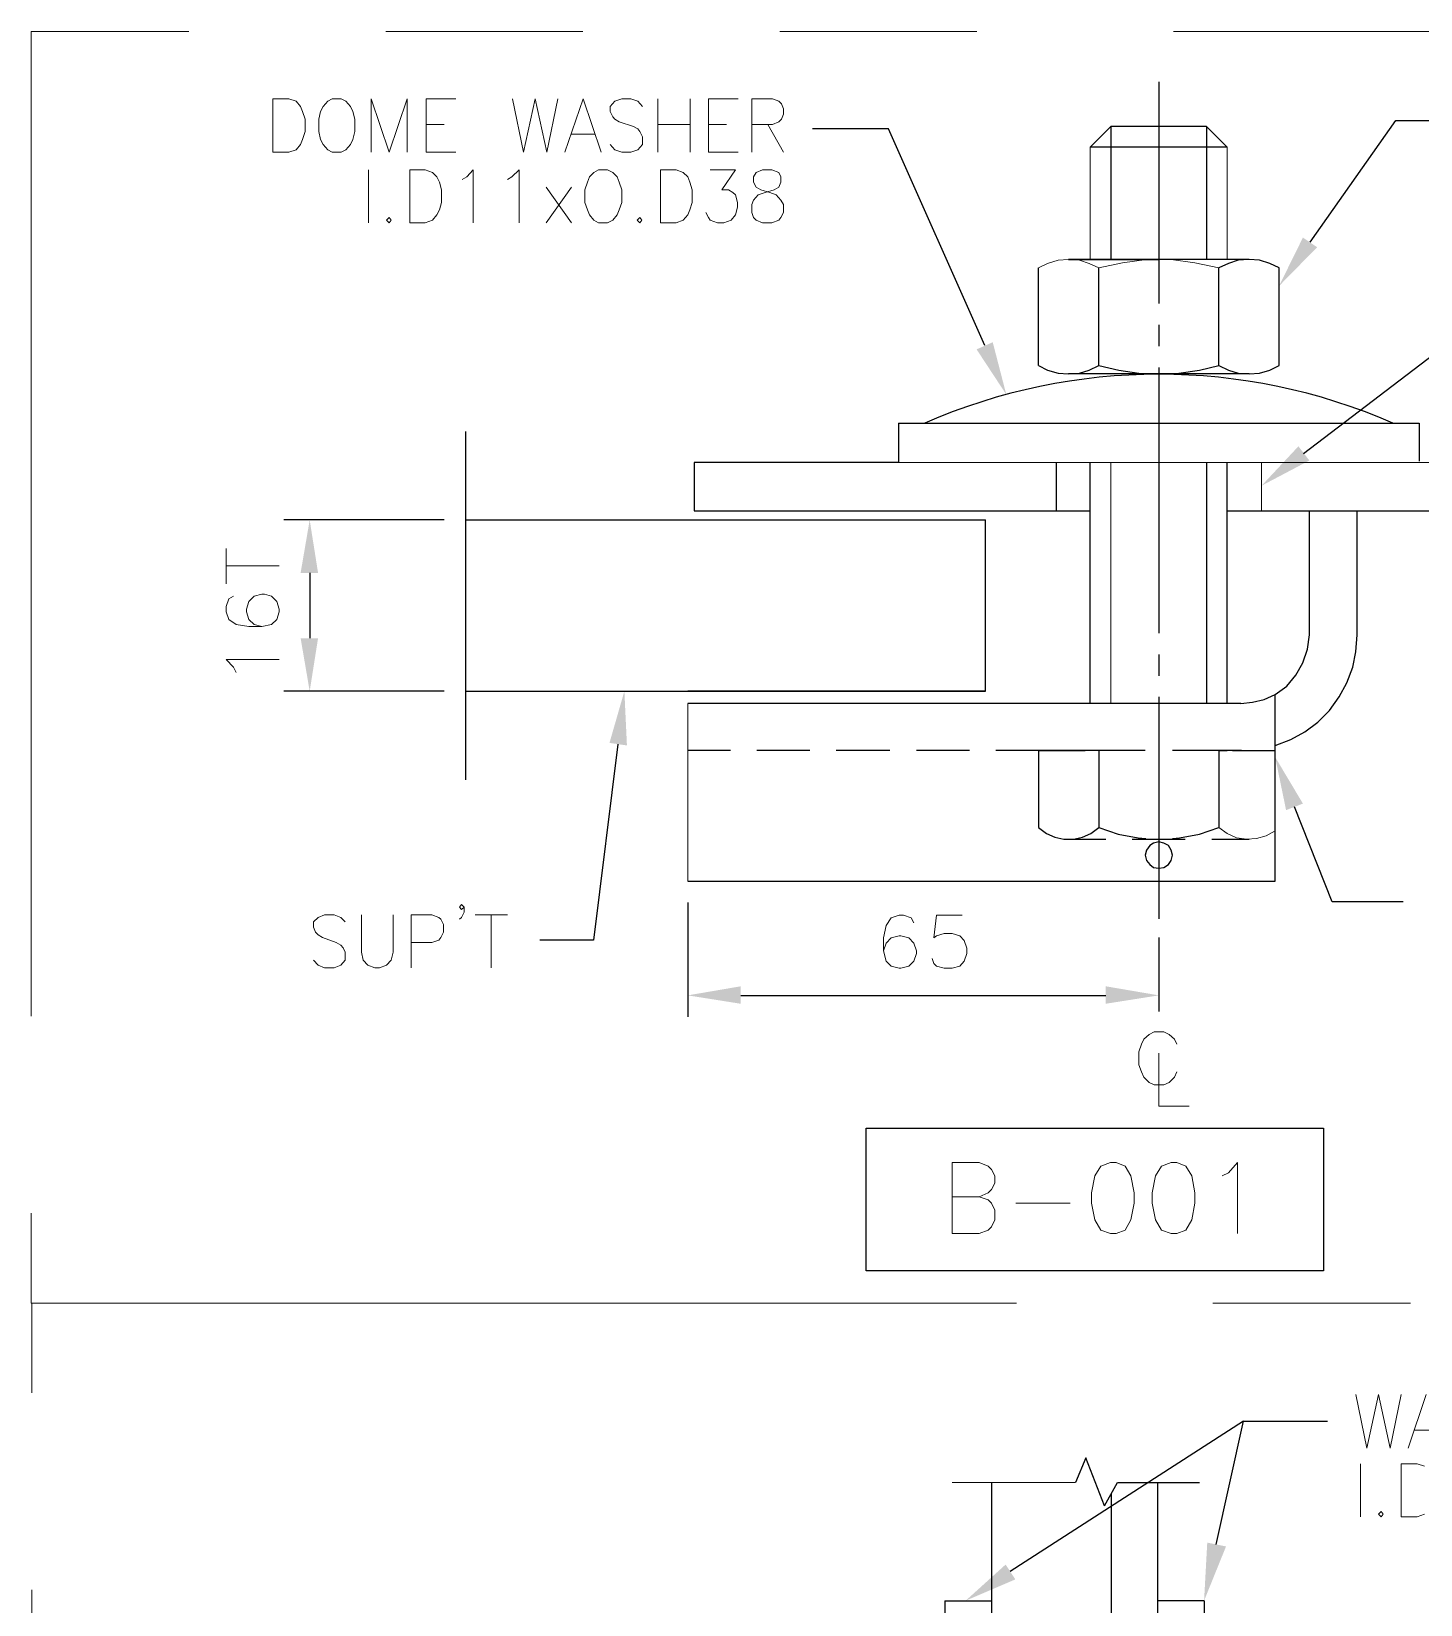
# Model space of a CAD drawing. Header units: inches. Extents: x -15980 to 45789, y -23276 to 2417.
# Drawn here: x 21728 to 22368, y -18549 to -17824 of the extents above; entities that cross this region are included whole.
import ezdxf

# ---------------------------------------------------------------- set-up
doc = ezdxf.new("R2010")
doc.units = ezdxf.units.IN
doc.header["$MEASUREMENT"] = 0
doc.linetypes.add('PHANTOMX2', pattern=[127, 63.5, -12.7, 12.7, -12.7, 12.7, -12.7])
for name, color, linetype, lineweight in [('Color-7-Line_Weight-25', 7, 'Continuous', 25), ('Color-7-Line_Weight-9', 7, 'Continuous', 9), ('HATCH', 130, 'PHANTOMX2', 9), ('TEXT', 2, 'Continuous', 13)]:
    doc.layers.add(name, color=color, linetype=linetype, lineweight=lineweight)
doc.layers.add('dim', color=82, linetype='Continuous')

# ---------------------------------------------------------------- blocks, each defined once
blk = doc.blocks.new('A$C24407c1b')
at = {"layer": 'dim'}
for points in [[(154, 146.58), (151.58, 147.08), (151.17, 139.58)], [(126.83, 142.33), (125.58, 144.25), (120.42, 139.58)]]:
    blk.add_hatch(color=256, dxfattribs=at).paths.add_polyline_path(points)
at = {"layer": 'Color-7-Line_Weight-25', "linetype": 'Continuous'}
for p, q in [((135.92, 158), (134.58, 154.83)), ((138.33, 151.83), (135.92, 158)), ((123.75, 154.83), (123.75, 56.5)), ((138.33, 151.83), (140, 154.83)), ((140, 154.83), (150.58, 154.83)), ((145.17, 154.83), (145.17, 56.5)), ((139.17, 153.42), (139.17, 115.42)), ((117.75, 139.58), (117.75, 71.75)), ((117.75, 139.58), (123.75, 139.58)), ((151.17, 139.58), (145.17, 139.58)), ((151.17, 139.58), (151.17, 71.75))]:
    blk.add_line(p, q, dxfattribs=at)
at = {"layer": 'Color-7-Line_Weight-9', "linetype": 'Continuous'}
blk.add_line((118.67, 154.83), (134.58, 154.83), dxfattribs=at)
at = {"layer": 'dim'}
blk.add_line((156.25, 162.75), (167.08, 162.75), dxfattribs=at)
blk.add_lwpolyline([(152.75, 146.83), (156.25, 162.75), (126.17, 143.33)], dxfattribs=at)
at = {"layer": 'HATCH', "ltscale": 2}
blk.add_lwpolyline([(0, 177.96), (274.25, 177.96), (274.25, 14), (0, 14)], close=True, dxfattribs=at)
at = {"layer": 'TEXT', "ltscale": 0.5}
for p, q in [((170.75, 166.17), (172.17, 159.25)), ((172.17, 159.25), (173.67, 166.17)), ((173.67, 166.17), (175.17, 159.25)), ((175.17, 159.25), (176.58, 166.17)), ((177.5, 159.25), (179.83, 166.17)), ((178.33, 161.58), (181.33, 161.58)), ((171.33, 157.25), (171.33, 150.42)), ((176.58, 150.42), (176.58, 157.25)), ((176.58, 157.25), (178.67, 157.25)), ((178.67, 157.25), (179.58, 156.92)), ((174, 151.08), (173.67, 150.75)), ((173.67, 150.75), (174, 150.42)), ((174.25, 150.75), (174, 151.08)), ((174, 150.42), (174.25, 150.75)), ((178.67, 150.42), (176.58, 150.42)), ((179.58, 150.75), (178.67, 150.42))]:
    blk.add_line(p, q, dxfattribs=at)
blk = doc.blocks.new('A$C09070cdc')
at = {"layer": 'dim'}
for points in [[(165.83, 167.38), (164, 168.63), (160.92, 162.38)], [(124, 155.13), (121.92, 154.21), (125.75, 148.38)], [(164.83, 139.88), (163.42, 141.71), (158.67, 136.63)], [(34.75, 125.38), (37, 125.38), (35.92, 132.21)], [(34.75, 116.96), (37, 116.96), (35.92, 110.13)], [(74.58, 103.46), (76.83, 103.13), (76.5, 110.13)], [(161.83, 94.79), (164, 95.63), (160.42, 101.63)], [(91.5, 72.07), (91.5, 69.82), (84.67, 70.9)], [(138.58, 72.07), (138.58, 69.82), (145.42, 70.9)]]:
    blk.add_hatch(color=256, dxfattribs=at).paths.add_polyline_path(points)
at = {"layer": 'Color-7-Line_Weight-25', "linetype": 'Continuous'}
for p, q in [((145.42, 188.71), (145.42, 160.13)), ((139.25, 182.96), (136.58, 180.29)), ((151.58, 182.96), (139.25, 182.96)), ((139.25, 182.96), (139.25, 165.79)), ((151.58, 182.96), (151.58, 165.79)), ((154.25, 180.29), (136.58, 180.29)), ((129.92, 152.13), (129.92, 164.71)), ((157.08, 165.79), (133.75, 165.79)), ((133.75, 165.79), (145.42, 165.79)), ((137.67, 152.13), (137.67, 164.71)), ((154.42, 165.29), (153.17, 164.71)), ((153.17, 152.13), (153.17, 164.71)), ((155.67, 165.71), (154.42, 165.29)), ((157.08, 165.79), (155.67, 165.71)), ((158.42, 165.71), (157.08, 165.79)), ((159.75, 165.29), (158.42, 165.71)), ((160.92, 164.71), (159.75, 165.29)), ((160.92, 152.13), (160.92, 164.71)), ((145.42, 157.38), (145.42, 154.63)), ((129.92, 152.13), (131.08, 151.54)), ((131.08, 151.54), (132.42, 151.13)), ((132.42, 151.13), (133.75, 151.04)), ((133.75, 151.04), (135.17, 151.13)), ((157.08, 151.04), (133.75, 151.04)), ((135.17, 151.13), (136.42, 151.54)), ((136.42, 151.54), (137.67, 152.13)), ((137.67, 152.13), (140.25, 151.54)), ((140.25, 151.54), (142.83, 151.13)), ((142.83, 151.13), (145.42, 151.04)), ((145.42, 151.88), (145.42, 117.63)), ((145.42, 151.04), (148, 151.13)), ((148, 151.13), (150.67, 151.54)), ((150.67, 151.54), (153.17, 152.13)), ((153.17, 152.13), (154.42, 151.54)), ((154.42, 151.54), (155.67, 151.13)), ((155.67, 151.13), (157.08, 151.04)), ((157.08, 151.04), (158.42, 151.13)), ((158.42, 151.13), (159.75, 151.54)), ((159.75, 151.54), (160.92, 152.13)), ((111.83, 144.71), (179, 144.71)), ((111.83, 144.71), (111.83, 139.63)), ((179, 144.71), (179, 139.79)), ((56, 143.63), (56, 98.71)), ((111.83, 139.63), (85.5, 139.63)), ((85.5, 139.63), (85.5, 133.38)), ((132.17, 139.63), (132.17, 133.38)), ((136.58, 108.54), (136.58, 139.63)), ((151.58, 139.63), (151.58, 108.54)), ((154.25, 108.54), (154.25, 139.63)), ((56, 132.21), (123.08, 132.21)), ((85.5, 133.38), (136.58, 133.38)), ((123.08, 110.13), (123.08, 132.21)), ((154.25, 133.38), (192.67, 133.38)), ((164.83, 117.38), (164.83, 133.38)), ((171, 117.38), (171, 133.38)), ((164.58, 115.54), (164.83, 117.38)), ((170.83, 115.21), (171, 117.38)), ((145.42, 114.88), (145.42, 112.13)), ((163.08, 112.21), (164, 113.79)), ((164, 113.79), (164.58, 115.54)), ((170.42, 113.21), (170.83, 115.21)), ((161.92, 110.79), (163.08, 112.21)), ((169.67, 111.21), (170.42, 113.21)), ((56, 110.13), (123.08, 110.13)), ((123.08, 110.13), (84.67, 110.13)), ((159, 109.04), (160.42, 109.71)), ((160.42, 109.71), (161.92, 110.79)), ((160.42, 85.63), (160.42, 109.71)), ((168.67, 109.38), (169.67, 111.21)), ((156, 108.54), (84.67, 108.54)), ((145.42, 109.38), (145.42, 80.79)), ((156, 108.54), (157.5, 108.71)), ((157.5, 108.71), (159, 109.04)), ((165.92, 106.13), (167.42, 107.63)), ((167.42, 107.63), (168.67, 109.38)), ((164.25, 104.88), (165.92, 106.13)), ((160.42, 103.13), (162.42, 103.88)), ((162.42, 103.88), (164.25, 104.88)), ((90.17, 102.46), (84.67, 102.46)), ((100.42, 102.46), (93.58, 102.46)), ((110.75, 102.46), (103.83, 102.46)), ((121, 102.46), (114.17, 102.46)), ((129.92, 102.46), (124.42, 102.46)), ((129.92, 102.46), (129.92, 92.54)), ((136.58, 102.46), (129.92, 102.46)), ((129.92, 102.46), (135.92, 102.46)), ((137.67, 102.46), (136.58, 102.46)), ((137.67, 102.46), (137.67, 92.54)), ((143.67, 102.46), (137.67, 102.46)), ((153.17, 102.46), (147.17, 102.46)), ((153.17, 102.46), (153.17, 92.54)), ((156.08, 102.46), (153.17, 102.46)), ((153.17, 102.46), (154.25, 102.46)), ((154.92, 102.46), (160.42, 102.46)), ((129.92, 92.54), (130.92, 91.79)), ((130.92, 91.79), (132, 91.29)), ((132, 91.29), (133.17, 91.04)), ((134.42, 91.04), (135.58, 91.29)), ((135.58, 91.29), (136.67, 91.79)), ((136.67, 91.79), (137.67, 92.54)), ((137.67, 92.54), (140.17, 91.71)), ((140.17, 91.71), (142.75, 91.21)), ((148.08, 91.21), (150.67, 91.71)), ((150.67, 91.71), (153.17, 92.54)), ((133.17, 91.04), (134.42, 91.04)), ((133.75, 91.04), (138.58, 91.04)), ((142, 91.04), (148.83, 91.04)), ((142.75, 91.21), (143.75, 91.13)), ((143.83, 89.63), (143.67, 88.96)), ((144.25, 90.21), (143.83, 89.63)), ((144.75, 90.54), (144.25, 90.21)), ((145.42, 90.71), (144.75, 90.54)), ((146.08, 90.54), (145.42, 90.71)), ((146.67, 90.21), (146.08, 90.54)), ((147, 89.63), (146.67, 90.21)), ((147.17, 88.96), (147, 89.63)), ((147.17, 91.13), (148.08, 91.21)), ((152.25, 91.04), (157.08, 91.04)), ((143.67, 88.96), (143.83, 88.29)), ((143.83, 88.29), (144.25, 87.79)), ((144.25, 87.79), (144.75, 87.38)), ((144.75, 87.38), (145.42, 87.29)), ((145.42, 87.29), (146.08, 87.38)), ((146.08, 87.38), (146.67, 87.79)), ((146.67, 87.79), (147, 88.29)), ((147, 88.29), (147.17, 88.96)), ((84.67, 85.63), (160.42, 85.63)), ((145.42, 78.38), (145.42, 68.83))]:
    blk.add_line(p, q, dxfattribs=at)
blk.add_arc((145.42, 75.5), 75.5, 66.449, 113.551, dxfattribs=at)
at = {"layer": 'Color-7-Line_Weight-9', "linetype": 'Continuous'}
for p, q in [((136.58, 165.79), (136.58, 180.29)), ((145.42, 165.79), (157.08, 165.79)), ((192.75, 139.63), (111.83, 139.63)), ((139.25, 139.63), (139.25, 108.54)), ((158.67, 139.63), (158.67, 133.38))]:
    blk.add_line(p, q, dxfattribs=at)
for points in [[(154.25, 165.79), (154.25, 180.29), (151.58, 182.96)], [(153.17, 164.71), (150.08, 165.38), (147, 165.79), (143.83, 165.79), (140.75, 165.38), (137.67, 164.71), (136.42, 165.29), (135.17, 165.71), (133.75, 165.79), (132.42, 165.71), (131.08, 165.29), (129.92, 164.71)], [(84.67, 108.54), (84.67, 102.46), (84.67, 85.63)], [(160.42, 92.13), (159.25, 91.46), (158, 91.13), (156.75, 91.04), (155.42, 91.21), (154.25, 91.79), (153.17, 92.54)]]:
    blk.add_lwpolyline(points, dxfattribs=at)
at = {"layer": 'dim'}
for p, q in [((110.58, 182.63), (100.75, 182.63)), ((123, 154.71), (110.58, 182.63)), ((164.92, 168.04), (176, 183.71)), ((176, 183.71), (187.58, 183.71)), ((164.08, 140.79), (188.33, 159.29)), ((53.25, 132.21), (32.58, 132.21)), ((35.92, 125.38), (35.92, 116.96)), ((53.25, 110.13), (32.58, 110.13)), ((75.67, 103.29), (72.5, 78.04)), ((84.67, 82.88), (84.67, 68.15)), ((72.5, 78.04), (65.58, 78.04)), ((91.5, 70.9), (138.58, 70.9))]:
    blk.add_line(p, q, dxfattribs=at)
blk.add_lwpolyline([(176.92, 82.96), (167.75, 82.96), (162.92, 95.21)], dxfattribs=at)
blk.add_lwpolyline([(107.67, 35.36), (107.67, 53.78), (166.67, 53.78), (166.67, 35.36)], close=True, dxfattribs=at)
at = {"layer": 'HATCH', "ltscale": 2}
blk.add_lwpolyline([(0, 31.21), (274.33, 31.21), (274.33, 195.21), (0, 195.21)], close=True, dxfattribs=at)
at = {"layer": 'TEXT', "ltscale": 0.5}
for p, q in [((31.17, 179.63), (31.17, 186.54)), ((31.17, 186.54), (33.25, 186.54)), ((33.25, 186.54), (34.17, 186.21)), ((34.17, 186.21), (34.75, 185.54)), ((34.75, 185.54), (35, 184.88)), ((35, 184.88), (35.33, 183.88)), ((37.33, 184.88), (37.08, 183.88)), ((37.67, 185.54), (37.33, 184.88)), ((38.25, 186.21), (37.67, 185.54)), ((38.83, 186.54), (38.25, 186.21)), ((40, 186.54), (38.83, 186.54)), ((40.58, 186.21), (40, 186.54)), ((41.17, 185.54), (40.58, 186.21)), ((41.5, 184.88), (41.17, 185.54)), ((41.75, 183.88), (41.5, 184.88)), ((43.83, 179.63), (43.83, 186.54)), ((43.83, 186.54), (46.17, 179.63)), ((46.17, 179.63), (48.5, 186.54)), ((48.5, 186.54), (48.5, 179.63)), ((50.92, 179.63), (50.92, 186.54)), ((50.92, 186.54), (54.75, 186.54)), ((62.08, 186.54), (63.5, 179.63)), ((63.5, 179.63), (65, 186.54)), ((65, 186.54), (66.5, 179.63)), ((66.5, 179.63), (67.92, 186.54)), ((68.83, 179.63), (71.17, 186.54)), ((71.17, 186.54), (73.5, 179.63)), ((75.25, 186.21), (74.67, 185.54)), ((74.67, 185.54), (74.67, 184.88)), ((74.67, 184.88), (75, 184.21)), ((76.17, 186.54), (75.25, 186.21)), ((77.33, 186.54), (76.17, 186.54)), ((78.25, 186.21), (77.33, 186.54)), ((78.83, 185.54), (78.25, 186.21)), ((80.83, 186.54), (80.83, 179.63)), ((85, 186.54), (85, 179.63)), ((87.33, 179.63), (87.33, 186.54)), ((87.33, 186.54), (91.17, 186.54)), ((92.92, 179.63), (92.92, 186.54)), ((92.92, 186.54), (95.58, 186.54)), ((95.58, 186.54), (96.42, 186.21)), ((96.42, 186.21), (96.75, 185.88)), ((96.75, 185.88), (97, 185.21)), ((97, 185.21), (97, 184.54)), ((35.33, 183.88), (35.33, 182.29)), ((37.08, 183.88), (37.08, 182.29)), ((41.75, 182.29), (41.75, 183.88)), ((50.92, 183.21), (53.25, 183.21)), ((75, 184.21), (75.25, 183.88)), ((75.25, 183.88), (75.83, 183.54)), ((75.83, 183.54), (77.67, 182.96)), ((77.67, 182.96), (78.25, 182.63)), ((78.25, 182.63), (78.5, 182.29)), ((80.83, 183.21), (85, 183.21)), ((87.33, 183.21), (89.67, 183.21)), ((95.58, 183.21), (92.92, 183.21)), ((95, 183.21), (97, 179.63)), ((96.42, 183.54), (95.58, 183.21)), ((96.75, 183.88), (96.42, 183.54)), ((97, 184.54), (96.75, 183.88)), ((34.75, 180.63), (34.17, 179.96)), ((35, 181.29), (34.75, 180.63)), ((35.33, 182.29), (35, 181.29)), ((37.08, 182.29), (37.33, 181.29)), ((37.33, 181.29), (37.67, 180.63)), ((37.67, 180.63), (38.25, 179.96)), ((40.58, 179.96), (41.17, 180.63)), ((41.17, 180.63), (41.5, 181.29)), ((41.5, 181.29), (41.75, 182.29)), ((69.67, 181.96), (72.67, 181.96)), ((75.25, 179.96), (74.67, 180.63)), ((78.83, 180.63), (78.25, 179.96)), ((78.5, 182.29), (78.83, 181.63)), ((78.83, 181.63), (78.83, 180.63)), ((33.25, 179.63), (31.17, 179.63)), ((34.17, 179.96), (33.25, 179.63)), ((38.25, 179.96), (38.83, 179.63)), ((38.83, 179.63), (40, 179.63)), ((40, 179.63), (40.58, 179.96)), ((50.92, 179.63), (54.75, 179.63)), ((76.17, 179.63), (75.25, 179.96)), ((77.33, 179.63), (76.17, 179.63)), ((78.25, 179.96), (77.33, 179.63)), ((87.33, 179.63), (91.17, 179.63)), ((43.5, 177.38), (43.5, 170.54)), ((48.83, 170.54), (48.83, 177.38)), ((48.83, 177.38), (50.83, 177.38)), ((50.83, 177.38), (51.75, 177.04)), ((51.75, 177.04), (52.33, 176.46)), ((56.17, 176.46), (57, 177.38)), ((57, 177.38), (57, 170.54)), ((62, 176.46), (62.92, 177.38)), ((62.92, 177.38), (62.92, 170.54)), ((72.58, 177.04), (72, 176.46)), ((73.17, 177.38), (72.58, 177.04)), ((74.33, 177.38), (73.17, 177.38)), ((75, 177.04), (74.33, 177.38)), ((75.58, 176.46), (75, 177.04)), ((81.17, 170.54), (81.17, 177.38)), ((81.17, 177.38), (83.17, 177.38)), ((83.17, 177.38), (84.08, 177.04)), ((84.08, 177.04), (84.67, 176.46)), ((87.58, 177.38), (90.83, 177.38)), ((90.83, 177.38), (89.08, 174.79)), ((93.5, 177.04), (93.17, 176.46)), ((94.33, 177.38), (93.5, 177.04)), ((95.5, 177.38), (94.33, 177.38)), ((96.42, 177.04), (95.5, 177.38)), ((96.67, 176.46), (96.42, 177.04)), ((52.33, 176.46), (52.67, 175.79)), ((52.67, 175.79), (52.92, 174.79)), ((52.92, 174.79), (52.92, 173.13)), ((55.58, 176.13), (56.17, 176.46)), ((61.42, 176.13), (62, 176.46)), ((66.42, 175.13), (69.67, 170.54)), ((69.67, 175.13), (66.42, 170.54)), ((71.75, 175.79), (71.42, 174.79)), ((71.42, 174.79), (71.42, 173.13)), ((72, 176.46), (71.75, 175.79)), ((75.83, 175.79), (75.58, 176.46)), ((76.17, 174.79), (75.83, 175.79)), ((76.17, 173.13), (76.17, 174.79)), ((84.67, 176.46), (84.92, 175.79)), ((84.92, 175.79), (85.25, 174.79)), ((85.25, 174.79), (85.25, 173.13)), ((89.08, 174.79), (89.92, 174.79)), ((89.92, 174.79), (90.5, 174.46)), ((93.17, 176.46), (93.17, 175.79)), ((93.17, 175.79), (93.5, 175.13)), ((93.5, 175.13), (94.08, 174.79)), ((94.08, 174.79), (95.25, 174.46)), ((94.67, 174.46), (95.83, 174.79)), ((95.83, 174.79), (96.42, 175.13)), ((96.42, 175.13), (96.67, 175.79)), ((96.67, 175.79), (96.67, 176.46)), ((52.92, 173.13), (52.67, 172.21)), ((71.42, 173.13), (71.75, 172.21)), ((75.83, 172.21), (76.17, 173.13)), ((85.25, 173.13), (84.92, 172.21)), ((90.5, 174.46), (90.83, 174.13)), ((90.83, 174.13), (91.08, 173.13)), ((91.08, 172.54), (90.83, 171.54)), ((91.08, 173.13), (91.08, 172.54)), ((92.92, 172.88), (93.17, 173.46)), ((92.92, 171.88), (92.92, 172.88)), ((93.17, 173.46), (93.75, 174.13)), ((93.75, 174.13), (94.67, 174.46)), ((95.25, 174.46), (96.08, 174.13)), ((96.08, 174.13), (96.67, 173.46)), ((96.67, 173.46), (97, 172.88)), ((97, 172.88), (97, 171.88)), ((46.17, 171.21), (45.83, 170.88)), ((45.83, 170.88), (46.17, 170.54)), ((46.42, 170.88), (46.17, 171.21)), ((46.17, 170.54), (46.42, 170.88)), ((50.83, 170.54), (48.83, 170.54)), ((51.75, 170.88), (50.83, 170.54)), ((52.33, 171.54), (51.75, 170.88)), ((52.67, 172.21), (52.33, 171.54)), ((71.75, 172.21), (72, 171.54)), ((72, 171.54), (72.58, 170.88)), ((72.58, 170.88), (73.17, 170.54)), ((73.17, 170.54), (74.33, 170.54)), ((74.33, 170.54), (75, 170.88)), ((75, 170.88), (75.58, 171.54)), ((75.58, 171.54), (75.83, 172.21)), ((78.5, 171.21), (78.17, 170.88)), ((78.17, 170.88), (78.5, 170.54)), ((78.75, 170.88), (78.5, 171.21)), ((78.5, 170.54), (78.75, 170.88)), ((83.17, 170.54), (81.17, 170.54)), ((84.08, 170.88), (83.17, 170.54)), ((84.67, 171.54), (84.08, 170.88)), ((84.92, 172.21), (84.67, 171.54)), ((87.33, 171.21), (87, 171.88)), ((87.58, 170.88), (87.33, 171.21)), ((88.5, 170.54), (87.58, 170.88)), ((89.33, 170.54), (88.5, 170.54)), ((90.25, 170.88), (89.33, 170.54)), ((90.83, 171.54), (90.25, 170.88)), ((93.17, 171.21), (92.92, 171.88)), ((93.5, 170.88), (93.17, 171.21)), ((94.33, 170.54), (93.5, 170.88)), ((95.5, 170.54), (94.33, 170.54)), ((96.42, 170.88), (95.5, 170.54)), ((96.67, 171.21), (96.42, 170.88)), ((97, 171.88), (96.67, 171.21)), ((25.17, 123.96), (25.17, 128.54)), ((25.17, 126.29), (32, 126.29)), ((25.5, 122.04), (25.17, 121.04)), ((26.08, 122.38), (25.5, 122.04)), ((28.75, 122.38), (28.08, 121.71)), ((29.75, 122.63), (28.75, 122.38)), ((30.08, 122.63), (29.75, 122.63)), ((31, 122.38), (30.08, 122.63)), ((31.67, 121.71), (31, 122.38)), ((25.17, 121.04), (25.17, 120.38)), ((25.17, 120.38), (25.5, 119.38)), ((28.08, 121.71), (27.75, 120.71)), ((27.75, 120.71), (27.75, 120.38)), ((27.75, 120.38), (28.08, 119.38)), ((32, 120.71), (31.67, 121.71)), ((31.67, 119.38), (32, 120.38)), ((32, 120.38), (32, 120.71)), ((25.5, 119.38), (26.42, 118.71)), ((26.42, 118.71), (28.08, 118.46)), ((28.08, 119.38), (28.75, 118.71)), ((28.08, 118.46), (29.75, 118.46)), ((28.75, 118.71), (29.75, 118.46)), ((29.75, 118.46), (31, 118.71)), ((31, 118.71), (31.67, 119.38)), ((37.83, 81.29), (37, 80.96)), ((39.08, 81.29), (37.83, 81.29)), ((39.92, 80.96), (39.08, 81.29)), ((42.58, 81.29), (42.58, 76.46)), ((46.67, 76.46), (46.67, 81.29)), ((49, 74.46), (49, 81.29)), ((49, 81.29), (51.67, 81.29)), ((51.67, 81.29), (52.58, 80.96)), ((55.25, 82.29), (55.5, 82.63)), ((55.5, 81.96), (55.25, 82.29)), ((55.5, 82.63), (55.83, 82.29)), ((55.83, 82.29), (55.5, 81.96)), ((55.83, 81.63), (55.5, 80.96)), ((55.83, 82.29), (55.83, 81.63)), ((57.25, 81.29), (61.42, 81.29)), ((59.33, 81.29), (59.33, 74.46)), ((111.92, 81.24), (110.92, 80.9)), ((112.5, 81.24), (111.92, 81.24)), ((113.5, 80.9), (112.5, 81.24)), ((116.75, 81.24), (116.42, 78.32)), ((120.08, 81.24), (116.75, 81.24)), ((37, 80.96), (36.42, 80.38)), ((36.42, 80.38), (36.42, 79.71)), ((36.42, 79.71), (36.67, 79.04)), ((40.5, 80.38), (39.92, 80.96)), ((52.58, 80.96), (52.83, 80.71)), ((52.83, 80.71), (53.17, 80.04)), ((53.17, 80.04), (53.17, 79.04)), ((55.5, 80.96), (55.25, 80.71)), ((110.25, 79.9), (109.92, 78.32)), ((110.92, 80.9), (110.25, 79.9)), ((113.83, 80.24), (113.5, 80.9)), ((36.67, 79.04), (37, 78.71)), ((37, 78.71), (37.58, 78.38)), ((37.58, 78.38), (39.33, 77.71)), ((39.33, 77.71), (39.92, 77.38)), ((39.92, 77.38), (40.25, 77.04)), ((51.67, 77.71), (49, 77.71)), ((52.58, 78.04), (51.67, 77.71)), ((52.83, 78.38), (52.58, 78.04)), ((53.17, 79.04), (52.83, 78.38)), ((109.92, 78.32), (109.92, 76.65)), ((110.25, 77.65), (109.92, 76.65)), ((110.92, 78.32), (110.25, 77.65)), ((111.92, 78.57), (110.92, 78.32)), ((112.17, 78.57), (111.92, 78.57)), ((113.17, 78.32), (112.17, 78.57)), ((113.83, 77.65), (113.17, 78.32)), ((114.17, 76.65), (113.83, 77.65)), ((116.42, 78.32), (116.75, 78.57)), ((116.75, 78.57), (117.75, 78.9)), ((117.75, 78.9), (118.75, 78.9)), ((118.75, 78.9), (119.75, 78.57)), ((119.75, 78.57), (120.33, 77.99)), ((120.33, 77.99), (120.67, 76.99)), ((37, 74.79), (36.42, 75.46)), ((40.5, 75.46), (39.92, 74.79)), ((40.25, 77.04), (40.5, 76.46)), ((40.5, 76.46), (40.5, 75.46)), ((42.58, 76.46), (42.83, 75.46)), ((42.83, 75.46), (43.42, 74.79)), ((45.83, 74.79), (46.42, 75.46)), ((46.42, 75.46), (46.67, 76.46)), ((109.92, 76.65), (110.25, 75.32)), ((110.25, 75.32), (110.92, 74.65)), ((113.17, 74.65), (113.83, 75.32)), ((113.83, 75.32), (114.17, 76.32)), ((114.17, 76.32), (114.17, 76.65)), ((116.42, 74.99), (116.17, 75.65)), ((120.33, 75.32), (119.75, 74.65)), ((120.67, 76.32), (120.33, 75.32)), ((120.67, 76.99), (120.67, 76.32)), ((37.83, 74.46), (37, 74.79)), ((39.08, 74.46), (37.83, 74.46)), ((39.92, 74.79), (39.08, 74.46)), ((43.42, 74.79), (44.33, 74.46)), ((44.33, 74.46), (44.92, 74.46)), ((44.92, 74.46), (45.83, 74.79)), ((110.92, 74.65), (111.92, 74.4)), ((111.92, 74.4), (112.17, 74.4)), ((112.17, 74.4), (113.17, 74.65)), ((116.75, 74.65), (116.42, 74.99)), ((117.75, 74.4), (116.75, 74.65)), ((118.75, 74.4), (117.75, 74.4)), ((119.75, 74.65), (118.75, 74.4)), ((143.5, 65.27), (143.17, 64.6)), ((144.17, 65.85), (143.5, 65.27)), ((144.83, 66.18), (144.17, 65.85)), ((146.08, 66.18), (144.83, 66.18)), ((146.75, 65.85), (146.08, 66.18)), ((147.42, 65.27), (146.75, 65.85)), ((147.75, 64.6), (147.42, 65.27)), ((143.17, 64.6), (142.83, 63.6)), ((142.83, 63.6), (142.83, 61.93)), ((142.83, 61.93), (143.17, 61.02)), ((143.17, 61.02), (143.5, 60.35)), ((147.42, 60.35), (147.75, 61.02)), ((143.5, 60.35), (144.17, 59.68)), ((144.17, 59.68), (144.83, 59.35)), ((144.83, 59.35), (146.08, 59.35)), ((146.08, 59.35), (146.75, 59.68)), ((146.75, 59.68), (147.42, 60.35)), ((137.92, 48.86), (137.17, 47.61)), ((139.17, 49.36), (137.92, 48.86)), ((139.92, 49.36), (139.17, 49.36)), ((141.08, 48.86), (139.92, 49.36)), ((141.83, 47.61), (141.08, 48.86)), ((145.75, 48.86), (145, 47.61)), ((147, 49.36), (145.75, 48.86)), ((147.75, 49.36), (147, 49.36)), ((148.92, 48.86), (147.75, 49.36)), ((149.67, 47.61), (148.92, 48.86)), ((154.42, 48.03), (155.58, 49.36)), ((155.58, 49.36), (155.58, 40.19)), ((137.17, 47.61), (136.75, 45.44)), ((142.25, 45.44), (141.83, 47.61)), ((145, 47.61), (144.58, 45.44)), ((150.08, 45.44), (149.67, 47.61)), ((153.58, 47.61), (154.42, 48.03)), ((122.25, 44.94), (123.42, 44.53)), ((136.75, 45.44), (136.75, 44.11)), ((142.25, 44.11), (142.25, 45.44)), ((144.58, 45.44), (144.58, 44.11)), ((150.08, 44.11), (150.08, 45.44)), ((123.42, 44.53), (123.83, 44.11)), ((123.83, 44.11), (124.25, 43.19)), ((124.25, 43.19), (124.25, 41.94)), ((127, 44.11), (134, 44.11)), ((136.75, 44.11), (137.17, 41.94)), ((141.83, 41.94), (142.25, 44.11)), ((144.58, 44.11), (145, 41.94)), ((149.67, 41.94), (150.08, 44.11)), ((123.42, 40.61), (122.25, 40.19)), ((123.83, 41.03), (123.42, 40.61)), ((124.25, 41.94), (123.83, 41.03)), ((137.17, 41.94), (137.92, 40.61)), ((137.92, 40.61), (139.17, 40.19)), ((139.92, 40.19), (141.08, 40.61)), ((141.08, 40.61), (141.83, 41.94)), ((145, 41.94), (145.75, 40.61)), ((145.75, 40.61), (147, 40.19)), ((147.75, 40.19), (148.92, 40.61)), ((148.92, 40.61), (149.67, 41.94)), ((122.25, 40.19), (118.75, 40.19)), ((139.17, 40.19), (139.92, 40.19)), ((147, 40.19), (147.75, 40.19))]:
    blk.add_line(p, q, dxfattribs=at)
for points in [[(26.42, 112.54), (26.08, 113.21), (25.17, 114.21), (32, 114.21)], [(149.33, 56.6), (145.42, 56.6), (145.42, 63.43)], [(118.75, 44.94), (122.25, 44.94), (123.42, 45.44), (123.83, 45.86), (124.25, 46.69), (124.25, 47.61), (123.83, 48.44), (123.42, 48.86), (122.25, 49.36), (118.75, 49.36), (118.75, 40.19)]]:
    blk.add_lwpolyline(points, dxfattribs=at)

msp = doc.modelspace()

# ---------------------------------------------------------------- block references
at = {"xscale": 3.571428571428572, "yscale": 3.571428571428572, "zscale": 3.571428571428572}
for name, p in [('A$C09070cdc', (21728.157, -18521.537)), ('A$C24407c1b', (21728.455, -19045.643))]:
    msp.add_blockref(name, p, dxfattribs=at)

doc.saveas('drawing.dxf')
